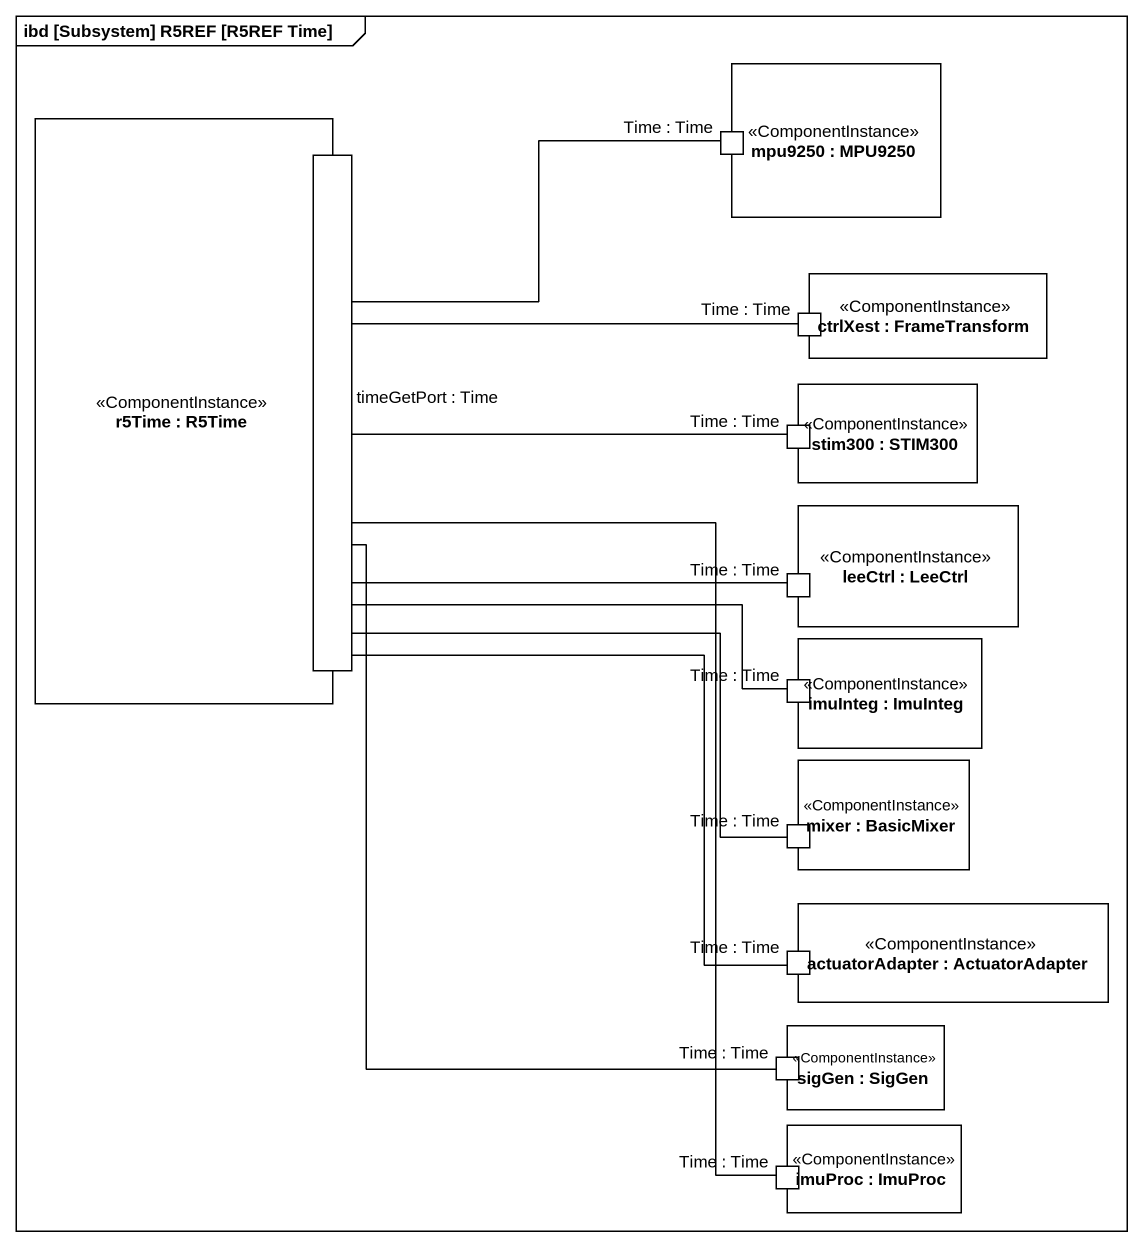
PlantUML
@startuml
mainframe ibd [Subsystem] R5REF [R5REF Time]
rectangle "r5Time : R5Time" as r5Time <<ComponentInstance>> {
  port "timeGetPort : Time" as timeGetPort_Time
}
rectangle "mpu9250 : MPU9250" as mpu9250 <<ComponentInstance>> {
  port "Time : Time" as Time_Time
}
rectangle "ctrlXest : FrameTransform" as ctrlXest <<ComponentInstance>> {
  port "Time : Time" as Time_Time_2
}
rectangle "stim300 : STIM300" as stim300 <<ComponentInstance>> {
  port "Time : Time" as Time_Time_3
}
rectangle "leeCtrl : LeeCtrl" as leeCtrl <<ComponentInstance>> {
  port "Time : Time" as Time_Time_4
}
rectangle "imuInteg : ImuInteg" as imuInteg <<ComponentInstance>> {
  port "Time : Time" as Time_Time_5
}
rectangle "mixer : BasicMixer" as mixer <<ComponentInstance>> {
  port "Time : Time" as Time_Time_6
}
rectangle "actuatorAdapter : ActuatorAdapter" as actuatorAdapter <<ComponentInstance>> {
  port "Time : Time" as Time_Time_7
}
rectangle "sigGen : SigGen" as sigGen <<ComponentInstance>> {
  port "Time : Time" as Time_Time_8
}
rectangle "imuProc : ImuProc" as imuProc <<ComponentInstance>> {
  port "Time : Time" as Time_Time_9
}
Time_Time -- timeGetPort_Time
Time_Time_2 -left- timeGetPort_Time
Time_Time_3 -left- timeGetPort_Time
Time_Time_4 -left- timeGetPort_Time
Time_Time_5 -left- timeGetPort_Time
Time_Time_6 -up- timeGetPort_Time
Time_Time_7 -up- timeGetPort_Time
Time_Time_8 -up- timeGetPort_Time
Time_Time_9 -up- timeGetPort_Time
@enduml
